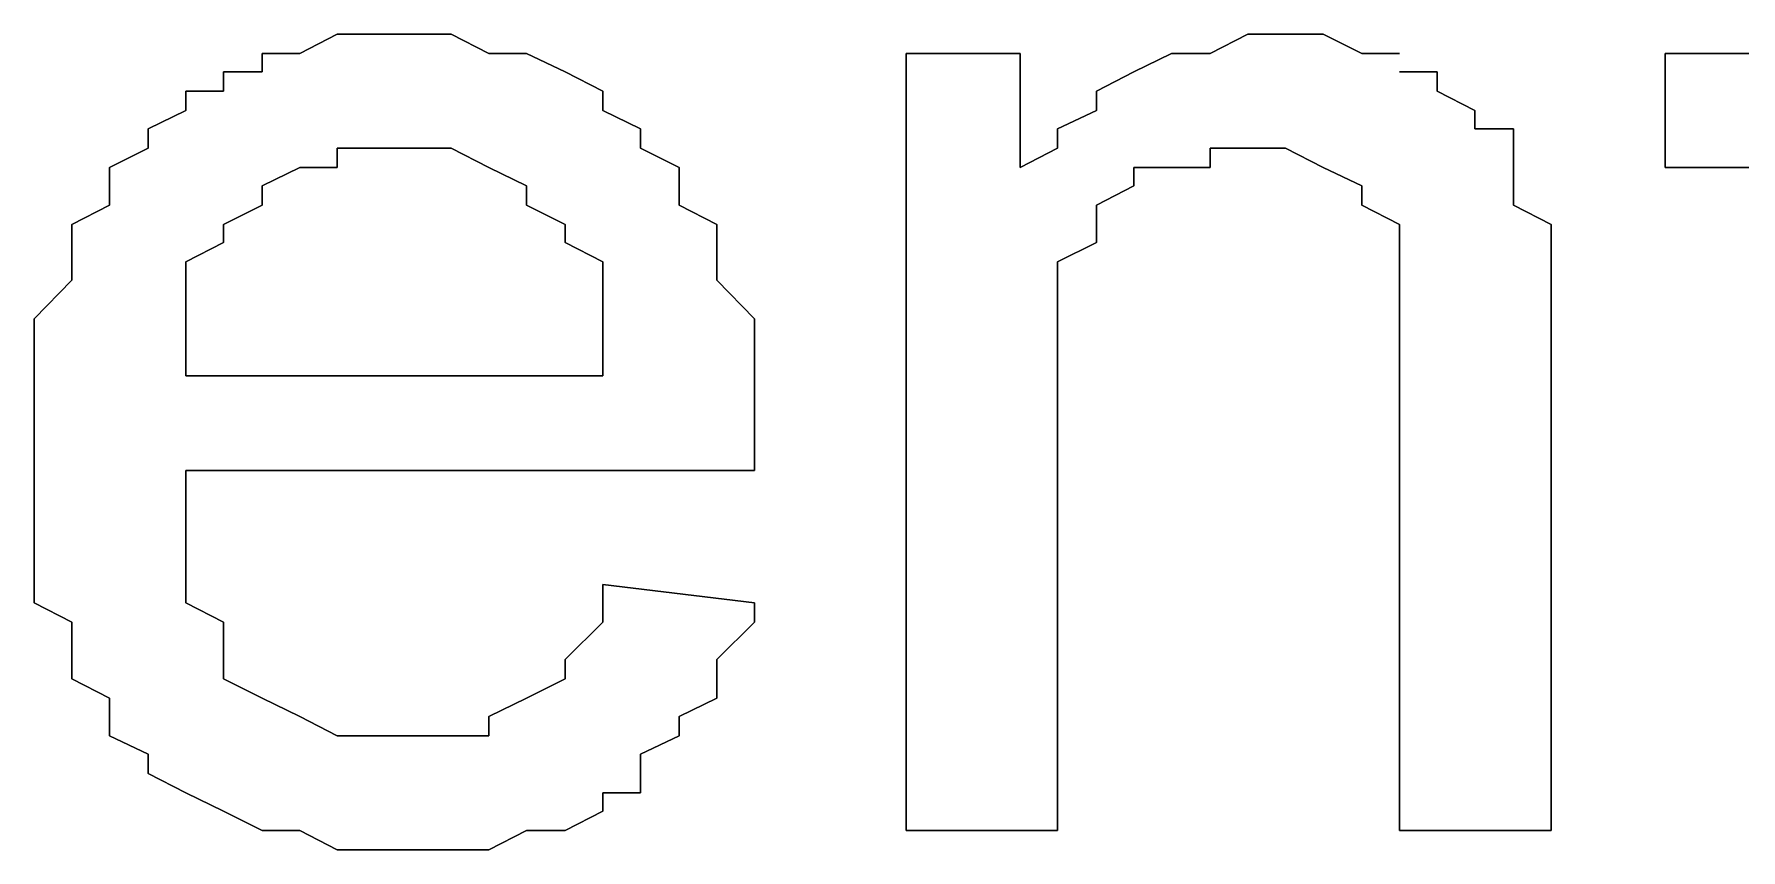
# Model space of a CAD drawing. Header units: metres. Extents: x 2.9 to 42.8, y 1.7 to 28.7.
# Drawn here: x 37.7049 to 37.8636, y 20.9338 to 21.0097 of the extents above; entities that cross this region are included whole.
import ezdxf

# ---------------------------------------------------------------- set-up
doc = ezdxf.new("R2010")
doc.units = ezdxf.units.M
doc.layers.add('GRIS', color=8, linetype='Continuous')

msp = doc.modelspace()

# ---------------------------------------------------------------- linework, layer by layer
at = {"layer": 'GRIS', "lineweight": -3}
for points in [[(37.7331, 21.0097), (37.7296, 21.0079), (37.7331, 21.0097)], [(37.7366, 21.0097), (37.7331, 21.0097), (37.7366, 21.0097)], [(37.7402, 21.0097), (37.7366, 21.0097), (37.7402, 21.0097)], [(37.7437, 21.0097), (37.7402, 21.0097), (37.7437, 21.0097)], [(37.7472, 21.0079), (37.7437, 21.0097), (37.7472, 21.0079)], [(37.8178, 21.0097), (37.8143, 21.0079), (37.8178, 21.0097)], [(37.8213, 21.0097), (37.8178, 21.0097), (37.8213, 21.0097)], [(37.8248, 21.0097), (37.8213, 21.0097), (37.8248, 21.0097)], [(37.8284, 21.0079), (37.8248, 21.0097), (37.8284, 21.0079)], [(37.7296, 21.0079), (37.7261, 21.0079), (37.7296, 21.0079)], [(37.7261, 21.0079), (37.7261, 21.0062), (37.7261, 21.0079)], [(37.7507, 21.0079), (37.7472, 21.0079), (37.7507, 21.0079)], [(37.7543, 21.0062), (37.7507, 21.0079), (37.7543, 21.0062)], [(37.7966, 21.0079), (37.786, 21.0079), (37.7966, 21.0079)], [(37.786, 21.0079), (37.786, 20.9356), (37.786, 21.0079)], [(37.7966, 20.9973), (37.7966, 21.0079), (37.7966, 20.9973)], [(37.8107, 21.0079), (37.8072, 21.0062), (37.8107, 21.0079)], [(37.8143, 21.0079), (37.8107, 21.0079), (37.8143, 21.0079)], [(37.8319, 21.0079), (37.8284, 21.0079), (37.8319, 21.0079)], [(37.8672, 21.0079), (37.8566, 21.0079), (37.8672, 21.0079)], [(37.8566, 21.0079), (37.8566, 20.9973), (37.8566, 21.0079)], [(37.7261, 21.0062), (37.7225, 21.0062), (37.7261, 21.0062)], [(37.7225, 21.0062), (37.7225, 21.0044), (37.7225, 21.0062)], [(37.7578, 21.0044), (37.7543, 21.0062), (37.7578, 21.0044)], [(37.8072, 21.0062), (37.8037, 21.0044), (37.8072, 21.0062)], [(37.8354, 21.0062), (37.8319, 21.0062), (37.8354, 21.0062)], [(37.8354, 21.0044), (37.8354, 21.0062), (37.8354, 21.0044)], [(37.7225, 21.0044), (37.719, 21.0044), (37.7225, 21.0044)], [(37.719, 21.0044), (37.719, 21.0026), (37.719, 21.0044)], [(37.7578, 21.0026), (37.7578, 21.0044), (37.7578, 21.0026)], [(37.8037, 21.0044), (37.8037, 21.0026), (37.8037, 21.0044)], [(37.8389, 21.0026), (37.8354, 21.0044), (37.8389, 21.0026)], [(37.719, 21.0026), (37.7155, 21.0009), (37.719, 21.0026)], [(37.7613, 21.0009), (37.7578, 21.0026), (37.7613, 21.0009)], [(37.8037, 21.0026), (37.8001, 21.0009), (37.8037, 21.0026)], [(37.8389, 21.0009), (37.8389, 21.0026), (37.8389, 21.0009)], [(37.7155, 21.0009), (37.7155, 20.9991), (37.7155, 21.0009)], [(37.7613, 20.9991), (37.7613, 21.0009), (37.7613, 20.9991)], [(37.8001, 21.0009), (37.8001, 20.9991), (37.8001, 21.0009)], [(37.8425, 21.0009), (37.8389, 21.0009), (37.8425, 21.0009)], [(37.8425, 20.9991), (37.8425, 21.0009), (37.8425, 20.9991)], [(37.7155, 20.9991), (37.7119, 20.9973), (37.7155, 20.9991)], [(37.7331, 20.9973), (37.7331, 20.9991), (37.7331, 20.9973)], [(37.7331, 20.9991), (37.7366, 20.9991), (37.7331, 20.9991)], [(37.7366, 20.9991), (37.7402, 20.9991), (37.7366, 20.9991)], [(37.7402, 20.9991), (37.7437, 20.9991), (37.7402, 20.9991)], [(37.7437, 20.9991), (37.7472, 20.9973), (37.7437, 20.9991)], [(37.7649, 20.9973), (37.7613, 20.9991), (37.7649, 20.9973)], [(37.8001, 20.9991), (37.7966, 20.9973), (37.8001, 20.9991)], [(37.8143, 20.9973), (37.8143, 20.9991), (37.8143, 20.9973)], [(37.8143, 20.9991), (37.8178, 20.9991), (37.8143, 20.9991)], [(37.8178, 20.9991), (37.8213, 20.9991), (37.8178, 20.9991)], [(37.8213, 20.9991), (37.8248, 20.9973), (37.8213, 20.9991)], [(37.8425, 20.9973), (37.8425, 20.9991), (37.8425, 20.9973)], [(37.7119, 20.9973), (37.7119, 20.9956), (37.7119, 20.9973)], [(37.7261, 20.9956), (37.7296, 20.9973), (37.7261, 20.9956)], [(37.7296, 20.9973), (37.7331, 20.9973), (37.7296, 20.9973)], [(37.7472, 20.9973), (37.7507, 20.9956), (37.7472, 20.9973)], [(37.7649, 20.9956), (37.7649, 20.9973), (37.7649, 20.9956)], [(37.8072, 20.9956), (37.8072, 20.9973), (37.8072, 20.9956)], [(37.8072, 20.9973), (37.8107, 20.9973), (37.8072, 20.9973)], [(37.8107, 20.9973), (37.8143, 20.9973), (37.8107, 20.9973)], [(37.8248, 20.9973), (37.8284, 20.9956), (37.8248, 20.9973)], [(37.8425, 20.9938), (37.8425, 20.9973), (37.8425, 20.9938)], [(37.8566, 20.9973), (37.8672, 20.9973), (37.8566, 20.9973)], [(37.7119, 20.9956), (37.7119, 20.9938), (37.7119, 20.9956)], [(37.7261, 20.9938), (37.7261, 20.9956), (37.7261, 20.9938)], [(37.7507, 20.9956), (37.7507, 20.9938), (37.7507, 20.9956)], [(37.7649, 20.9938), (37.7649, 20.9956), (37.7649, 20.9938)], [(37.8037, 20.9938), (37.8072, 20.9956), (37.8037, 20.9938)], [(37.8284, 20.9956), (37.8284, 20.9938), (37.8284, 20.9956)], [(37.7119, 20.9938), (37.7084, 20.992), (37.7119, 20.9938)], [(37.7225, 20.992), (37.7261, 20.9938), (37.7225, 20.992)], [(37.7507, 20.9938), (37.7543, 20.992), (37.7507, 20.9938)], [(37.7684, 20.992), (37.7649, 20.9938), (37.7684, 20.992)], [(37.8037, 20.992), (37.8037, 20.9938), (37.8037, 20.992)], [(37.8284, 20.9938), (37.8319, 20.992), (37.8284, 20.9938)], [(37.846, 20.992), (37.8425, 20.9938), (37.846, 20.992)], [(37.7084, 20.992), (37.7084, 20.9903), (37.7084, 20.992)], [(37.7225, 20.9903), (37.7225, 20.992), (37.7225, 20.9903)], [(37.7543, 20.992), (37.7543, 20.9903), (37.7543, 20.992)], [(37.7684, 20.9903), (37.7684, 20.992), (37.7684, 20.9903)], [(37.8037, 20.9903), (37.8037, 20.992), (37.8037, 20.9903)], [(37.8319, 20.992), (37.8319, 20.9903), (37.8319, 20.992)], [(37.846, 20.9903), (37.846, 20.992), (37.846, 20.9903)], [(37.7084, 20.9903), (37.7084, 20.9885), (37.7084, 20.9903)], [(37.719, 20.9885), (37.7225, 20.9903), (37.719, 20.9885)], [(37.7543, 20.9903), (37.7578, 20.9885), (37.7543, 20.9903)], [(37.7684, 20.9885), (37.7684, 20.9903), (37.7684, 20.9885)], [(37.8001, 20.9885), (37.8037, 20.9903), (37.8001, 20.9885)], [(37.8319, 20.9903), (37.8319, 20.9885), (37.8319, 20.9903)], [(37.846, 20.9885), (37.846, 20.9903), (37.846, 20.9885)], [(37.7084, 20.9885), (37.7084, 20.9868), (37.7084, 20.9885)], [(37.719, 20.9868), (37.719, 20.9885), (37.719, 20.9868)], [(37.7578, 20.9885), (37.7578, 20.9868), (37.7578, 20.9885)], [(37.7684, 20.9868), (37.7684, 20.9885), (37.7684, 20.9868)], [(37.8001, 20.9868), (37.8001, 20.9885), (37.8001, 20.9868)], [(37.8319, 20.9885), (37.8319, 20.9868), (37.8319, 20.9885)], [(37.846, 20.985), (37.846, 20.9885), (37.846, 20.985)], [(37.7084, 20.9868), (37.7049, 20.9832), (37.7084, 20.9868)], [(37.719, 20.9832), (37.719, 20.9868), (37.719, 20.9832)], [(37.7578, 20.9868), (37.7578, 20.9832), (37.7578, 20.9868)], [(37.7719, 20.9832), (37.7684, 20.9868), (37.7719, 20.9832)], [(37.8001, 20.985), (37.8001, 20.9868), (37.8001, 20.985)], [(37.8319, 20.9868), (37.8319, 20.985), (37.8319, 20.9868)], [(37.8001, 20.9832), (37.8001, 20.985), (37.8001, 20.9832)], [(37.8319, 20.985), (37.8319, 20.9832), (37.8319, 20.985)], [(37.846, 20.9832), (37.846, 20.985), (37.846, 20.9832)], [(37.7049, 20.9832), (37.7049, 20.9815), (37.7049, 20.9832)], [(37.719, 20.9815), (37.719, 20.9832), (37.719, 20.9815)], [(37.7578, 20.9832), (37.7578, 20.9815), (37.7578, 20.9832)], [(37.7719, 20.9815), (37.7719, 20.9832), (37.7719, 20.9815)], [(37.8001, 20.9797), (37.8001, 20.9832), (37.8001, 20.9797)], [(37.8319, 20.9832), (37.8319, 20.9797), (37.8319, 20.9832)], [(37.846, 20.9797), (37.846, 20.9832), (37.846, 20.9797)], [(37.7049, 20.9815), (37.7049, 20.9797), (37.7049, 20.9815)], [(37.719, 20.9779), (37.719, 20.9815), (37.719, 20.9779)], [(37.7578, 20.9815), (37.7578, 20.9779), (37.7578, 20.9815)], [(37.7719, 20.9797), (37.7719, 20.9815), (37.7719, 20.9797)], [(37.7049, 20.9797), (37.7049, 20.9762), (37.7049, 20.9797)], [(37.7719, 20.9762), (37.7719, 20.9797), (37.7719, 20.9762)], [(37.8001, 20.9762), (37.8001, 20.9797), (37.8001, 20.9762)], [(37.8319, 20.9797), (37.8319, 20.9356), (37.8319, 20.9797)], [(37.846, 20.9356), (37.846, 20.9797), (37.846, 20.9356)], [(37.7578, 20.9779), (37.719, 20.9779), (37.7578, 20.9779)], [(37.7049, 20.9762), (37.7049, 20.9744), (37.7049, 20.9762)], [(37.7719, 20.9726), (37.7719, 20.9762), (37.7719, 20.9726)], [(37.8001, 20.9744), (37.8001, 20.9762), (37.8001, 20.9744)], [(37.7049, 20.9744), (37.7049, 20.9709), (37.7049, 20.9744)], [(37.8001, 20.9356), (37.8001, 20.9744), (37.8001, 20.9356)], [(37.7719, 20.9709), (37.7719, 20.9726), (37.7719, 20.9709)], [(37.7049, 20.9709), (37.7049, 20.9691), (37.7049, 20.9709)], [(37.7719, 20.9691), (37.7719, 20.9709), (37.7719, 20.9691)], [(37.7049, 20.9691), (37.7049, 20.9673), (37.7049, 20.9691)], [(37.719, 20.9656), (37.719, 20.9691), (37.719, 20.9656)], [(37.719, 20.9691), (37.7719, 20.9691), (37.719, 20.9691)], [(37.7049, 20.9673), (37.7049, 20.9638), (37.7049, 20.9673)], [(37.719, 20.9638), (37.719, 20.9656), (37.719, 20.9638)], [(37.7049, 20.9638), (37.7049, 20.9621), (37.7049, 20.9638)], [(37.719, 20.9603), (37.719, 20.9638), (37.719, 20.9603)], [(37.7049, 20.9621), (37.7049, 20.9585), (37.7049, 20.9621)], [(37.719, 20.9585), (37.719, 20.9603), (37.719, 20.9585)], [(37.7049, 20.9585), (37.7049, 20.9568), (37.7049, 20.9585)], [(37.719, 20.9568), (37.719, 20.9585), (37.719, 20.9568)], [(37.7578, 20.9585), (37.7578, 20.9568), (37.7578, 20.9585)], [(37.7719, 20.9568), (37.7578, 20.9585), (37.7719, 20.9568)], [(37.7049, 20.9568), (37.7084, 20.955), (37.7049, 20.9568)], [(37.7225, 20.955), (37.719, 20.9568), (37.7225, 20.955)], [(37.7578, 20.9568), (37.7578, 20.955), (37.7578, 20.9568)], [(37.7719, 20.955), (37.7719, 20.9568), (37.7719, 20.955)], [(37.7084, 20.955), (37.7084, 20.9532), (37.7084, 20.955)], [(37.7225, 20.9515), (37.7225, 20.955), (37.7225, 20.9515)], [(37.7578, 20.955), (37.7543, 20.9515), (37.7578, 20.955)], [(37.7684, 20.9515), (37.7719, 20.955), (37.7684, 20.9515)], [(37.7084, 20.9532), (37.7084, 20.9497), (37.7084, 20.9532)], [(37.7225, 20.9497), (37.7225, 20.9515), (37.7225, 20.9497)], [(37.7543, 20.9515), (37.7543, 20.9497), (37.7543, 20.9515)], [(37.7684, 20.9497), (37.7684, 20.9515), (37.7684, 20.9497)], [(37.7084, 20.9497), (37.7119, 20.9479), (37.7084, 20.9497)], [(37.7261, 20.9479), (37.7225, 20.9497), (37.7261, 20.9479)], [(37.7543, 20.9497), (37.7507, 20.9479), (37.7543, 20.9497)], [(37.7684, 20.9479), (37.7684, 20.9497), (37.7684, 20.9479)], [(37.7119, 20.9479), (37.7119, 20.9462), (37.7119, 20.9479)], [(37.7296, 20.9462), (37.7261, 20.9479), (37.7296, 20.9462)], [(37.7507, 20.9479), (37.7472, 20.9462), (37.7507, 20.9479)], [(37.7649, 20.9462), (37.7684, 20.9479), (37.7649, 20.9462)], [(37.7119, 20.9462), (37.7119, 20.9444), (37.7119, 20.9462)], [(37.7331, 20.9444), (37.7296, 20.9462), (37.7331, 20.9444)], [(37.7472, 20.9462), (37.7472, 20.9444), (37.7472, 20.9462)], [(37.7649, 20.9444), (37.7649, 20.9462), (37.7649, 20.9444)], [(37.7119, 20.9444), (37.7155, 20.9427), (37.7119, 20.9444)], [(37.7366, 20.9444), (37.7331, 20.9444), (37.7366, 20.9444)], [(37.7402, 20.9444), (37.7366, 20.9444), (37.7402, 20.9444)], [(37.7437, 20.9444), (37.7402, 20.9444), (37.7437, 20.9444)], [(37.7472, 20.9444), (37.7437, 20.9444), (37.7472, 20.9444)], [(37.7613, 20.9427), (37.7649, 20.9444), (37.7613, 20.9427)], [(37.7155, 20.9427), (37.7155, 20.9409), (37.7155, 20.9427)], [(37.7613, 20.9409), (37.7613, 20.9427), (37.7613, 20.9409)], [(37.7155, 20.9409), (37.719, 20.9391), (37.7155, 20.9409)], [(37.7613, 20.9391), (37.7613, 20.9409), (37.7613, 20.9391)], [(37.719, 20.9391), (37.7225, 20.9374), (37.719, 20.9391)], [(37.7578, 20.9374), (37.7578, 20.9391), (37.7578, 20.9374)], [(37.7578, 20.9391), (37.7613, 20.9391), (37.7578, 20.9391)], [(37.7225, 20.9374), (37.7261, 20.9356), (37.7225, 20.9374)], [(37.7543, 20.9356), (37.7578, 20.9374), (37.7543, 20.9356)], [(37.7261, 20.9356), (37.7296, 20.9356), (37.7261, 20.9356)], [(37.7296, 20.9356), (37.7331, 20.9338), (37.7296, 20.9356)], [(37.7472, 20.9338), (37.7507, 20.9356), (37.7472, 20.9338)], [(37.7507, 20.9356), (37.7543, 20.9356), (37.7507, 20.9356)], [(37.786, 20.9356), (37.8001, 20.9356), (37.786, 20.9356)], [(37.8319, 20.9356), (37.846, 20.9356), (37.8319, 20.9356)], [(37.7331, 20.9338), (37.7366, 20.9338), (37.7331, 20.9338)], [(37.7366, 20.9338), (37.7402, 20.9338), (37.7366, 20.9338)], [(37.7402, 20.9338), (37.7437, 20.9338), (37.7402, 20.9338)], [(37.7437, 20.9338), (37.7472, 20.9338), (37.7437, 20.9338)]]:
    msp.add_lwpolyline(points, dxfattribs=at)

doc.saveas('drawing.dxf')
